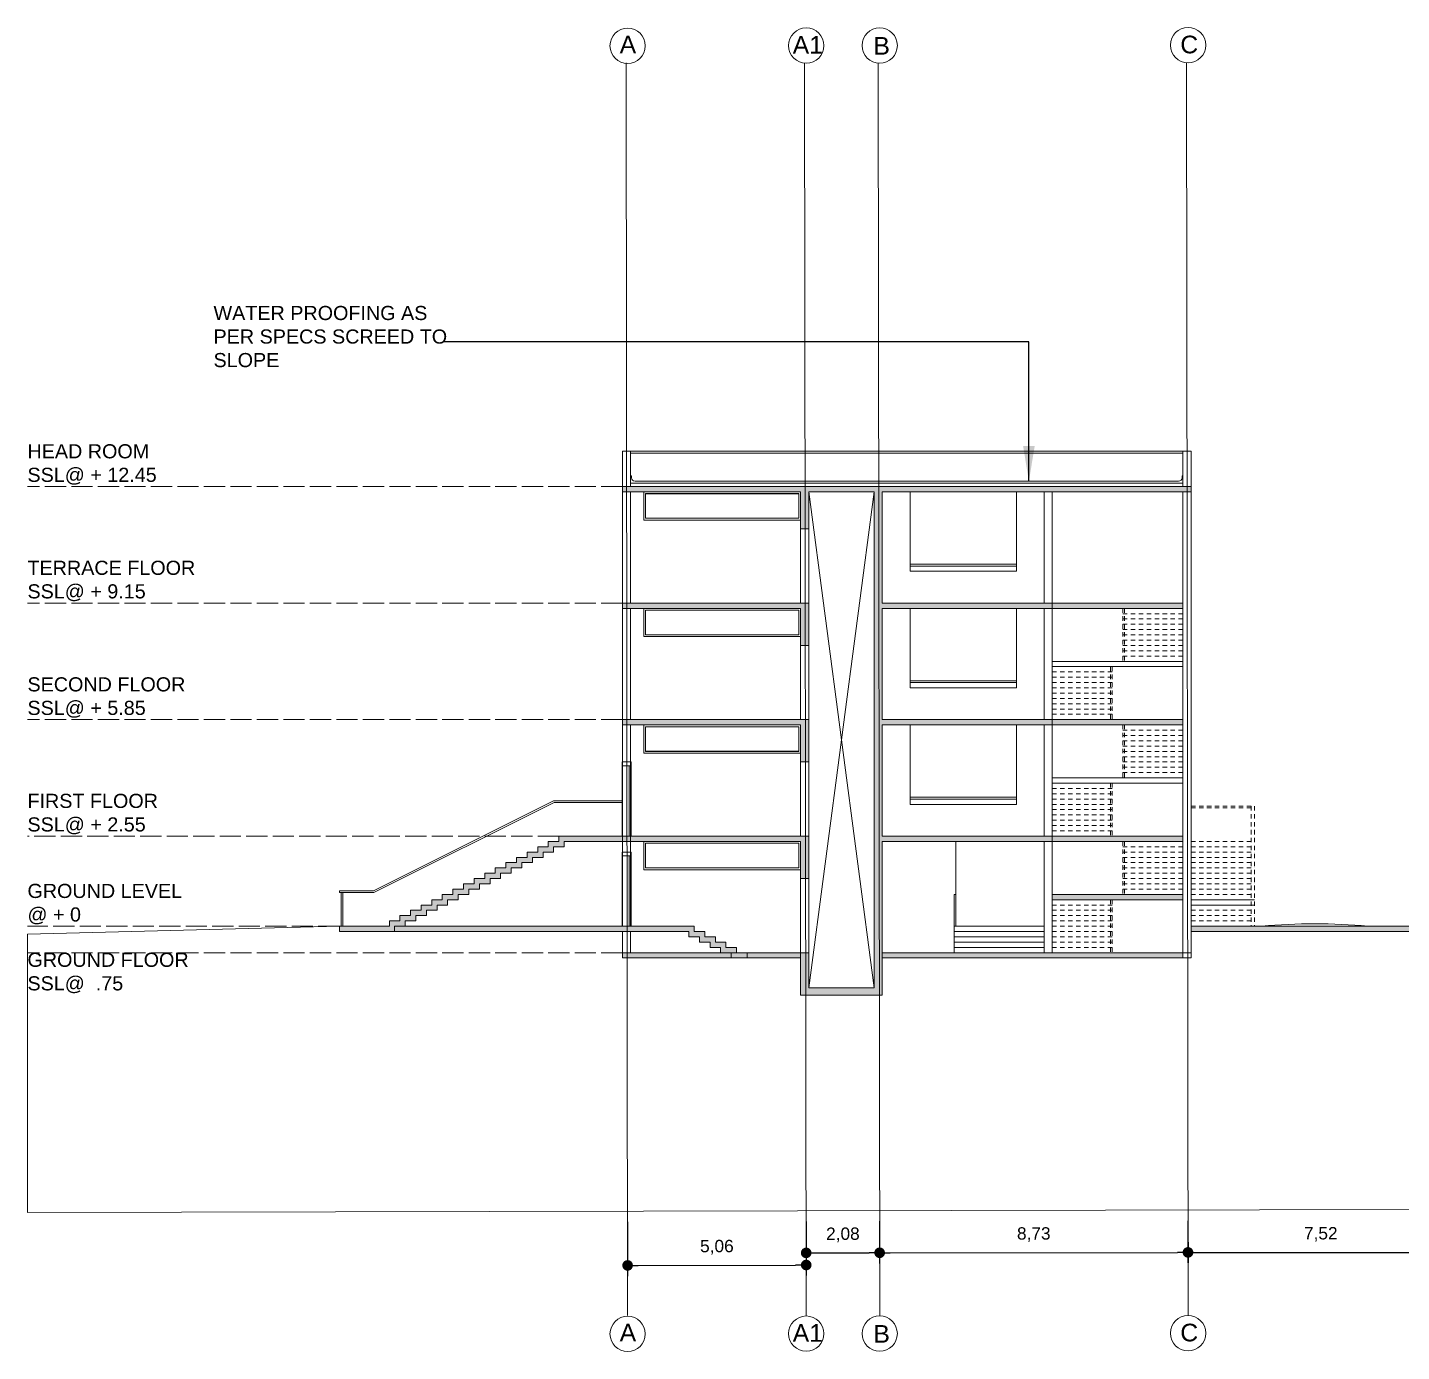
# Model space of a CAD drawing. Header units: metres. Extents: x 750 to 3116, y -341 to 1465.
# Drawn here: x 2654.41 to 2693.3, y 876.24 to 913.74 of the extents above; entities that cross this region are included whole.
import ezdxf

# ---------------------------------------------------------------- set-up
doc = ezdxf.new("R2010")
doc.units = ezdxf.units.M
doc.linetypes.add('ACAD_ISO02W100', pattern=[15, 12, -3])
doc.linetypes.add('DASHED2', pattern=[0.375, 0.25, -0.125])
for name, color, linetype, lineweight in [('Centre Line', 7, 'Continuous', 13), ('Cutout', 153, 'Continuous', 5), ('Dimension', 255, 'Continuous', 13), ('Door', 253, 'Continuous', 5), ('GUIDE LINE', 7, 'Continuous', 5), ('Hatch', 251, 'Continuous', 5), ('Hidden line', 251, 'Continuous', 5), ('Inverted beam', 252, 'Continuous', 5), ('Railing', 190, 'Continuous', 5), ('RCC', 254, 'Continuous', 15), ('S-DIM', 30, 'Continuous', 13), ('Stiarcase', 180, 'Continuous', 5), ('Wall ext', 20, 'Continuous', 18), ('WINDOW', 33, 'Continuous', 5)]:
    doc.layers.add(name, color=color, linetype=linetype, lineweight=lineweight)
doc.layers.add('Text', color=7, linetype='Continuous')
doc.styles.add('HUAWEI', font='arial.ttf')
doc.styles.get("Standard").update_dxf_attribs({"font": 'arial.ttf'})
doc.dimstyles.new('ISO-25', dxfattribs={"dimtxt": 2, "dimasz": 2, "dimexe": 1.25, "dimexo": 0.625, "dimgap": 1.5, "dimtad": 1, "dimtxsty": 'Standard', "dimblk": 'DOT', "dimcen": 1.5, "dimadec": 0, "dimazin": 0, "dimtfac": 1, "dimtmove": 0, "dimatfit": 3, "dimfxl": 0, "dimarcsym": 0})

# ---------------------------------------------------------------- blocks, each defined once
blk = doc.blocks.new('_Dot')
at = {"color": 0, "linetype": 'ByBlock', "lineweight": -2}
blk.add_line((-0.5, 0), (-1, 0), dxfattribs=at)
at = {"color": 0, "linetype": 'ByBlock', "const_width": 0.5}
blk.add_lwpolyline([(-0.25, 0, 1), (0.25, 0, 1)], format="xyb", close=True, dxfattribs=at)
blk = doc.blocks.new('*D129')
at = {"layer": 'Defpoints', "color": 0, "transparency": 16777216}
for p in [(2676.447, 880.227), (2671.392, 880.217), (2676.451, 878.691)]:
    blk.add_point(p, dxfattribs=at)
at = {"layer": 'S-DIM', "color": 0, "lineweight": -2, "transparency": 16777216}
for p, q in [((2671.393, 879.917), (2671.396, 878.38)), ((2676.448, 879.927), (2676.451, 878.391)), ((2671.695, 878.681), (2676.151, 878.69))]:
    blk.add_line(p, q, dxfattribs=at)
at = {"layer": 'S-DIM', "color": 0, "lineweight": -2, "transparency": 16777216, "xscale": 0.3, "yscale": 0.3, "zscale": 0.3}
for p, rotation in [((2671.395, 878.68), 180.1211881921042), ((2676.451, 878.691), 0.1211881921041623)]:
    blk.add_blockref('_Dot', p, dxfattribs=dict(at, rotation=rotation))
at = {"layer": 'S-DIM', "color": 0, "transparency": 16777216, "insert": (2673.922, 879.196), "char_height": 0.35, "attachment_point": 5, "rotation": 0.1212}
blk.add_mtext('5,06', dxfattribs=at)
blk = doc.blocks.new('*D130')
at = {"layer": 'Defpoints', "color": 0, "transparency": 16777216}
for p in [(2676.447, 880.227), (2678.527, 880.232), (2678.53, 879.038)]:
    blk.add_point(p, dxfattribs=at)
at = {"layer": 'S-DIM', "color": 0, "lineweight": -2, "transparency": 16777216}
for p, q in [((2676.448, 879.927), (2676.45, 878.734)), ((2678.528, 879.932), (2678.53, 878.738)), ((2676.75, 879.034), (2678.23, 879.037))]:
    blk.add_line(p, q, dxfattribs=at)
at = {"layer": 'S-DIM', "color": 0, "lineweight": -2, "transparency": 16777216, "xscale": 0.3, "yscale": 0.3, "zscale": 0.3}
for p, rotation in [((2676.45, 879.034), 180.1211881931252), ((2678.53, 879.038), 0.1211881931251967)]:
    blk.add_blockref('_Dot', p, dxfattribs=dict(at, rotation=rotation))
at = {"layer": 'S-DIM', "color": 0, "transparency": 16777216, "insert": (2677.489, 879.546), "char_height": 0.35, "attachment_point": 5, "rotation": 0.1212}
blk.add_mtext('2,08', dxfattribs=at)
blk = doc.blocks.new('*D131')
at = {"layer": 'Defpoints', "color": 0, "transparency": 16777216}
for p in [(2678.527, 880.232), (2687.257, 880.243), (2687.259, 879.049)]:
    blk.add_point(p, dxfattribs=at)
at = {"layer": 'S-DIM', "color": 0, "lineweight": -2, "transparency": 16777216}
for p, q in [((2678.528, 879.932), (2678.529, 878.738)), ((2687.258, 879.943), (2687.259, 878.749)), ((2678.829, 879.038), (2686.959, 879.049))]:
    blk.add_line(p, q, dxfattribs=at)
at = {"layer": 'S-DIM', "color": 0, "lineweight": -2, "transparency": 16777216, "xscale": 0.3, "yscale": 0.3, "zscale": 0.3}
for p, rotation in [((2678.529, 879.038), 180.0711789095979), ((2687.259, 879.049), 0.07117890959792493)]:
    blk.add_blockref('_Dot', p, dxfattribs=dict(at, rotation=rotation))
at = {"layer": 'S-DIM', "color": 0, "transparency": 16777216, "insert": (2682.893, 879.554), "char_height": 0.35, "attachment_point": 5, "rotation": 0.0712}
blk.add_mtext('8,73', dxfattribs=at)
blk = doc.blocks.new('*D132')
at = {"layer": 'Defpoints', "color": 0, "transparency": 16777216}
for p in [(2687.257, 880.243), (2694.777, 880.243), (2694.777, 879.049)]:
    blk.add_point(p, dxfattribs=at)
at = {"layer": 'S-DIM', "color": 0, "lineweight": -2, "transparency": 16777216}
for p, q in [((2687.257, 879.943), (2687.257, 878.749)), ((2694.777, 879.943), (2694.777, 878.749)), ((2687.557, 879.049), (2694.477, 879.049))]:
    blk.add_line(p, q, dxfattribs=at)
at = {"layer": 'S-DIM', "color": 0, "lineweight": -2, "transparency": 16777216, "xscale": 0.3, "yscale": 0.3, "zscale": 0.3, "rotation": 180}
blk.add_blockref('_Dot', (2687.257, 879.049), dxfattribs=at)
at = {"layer": 'S-DIM', "color": 0, "lineweight": -2, "transparency": 16777216, "xscale": 0.3, "yscale": 0.3, "zscale": 0.3}
blk.add_blockref('_Dot', (2694.777, 879.049), dxfattribs=at)
at = {"layer": 'S-DIM', "color": 0, "transparency": 16777216, "insert": (2691.017, 879.559), "char_height": 0.35, "attachment_point": 5}
blk.add_mtext('7,52', dxfattribs=at)

msp = doc.modelspace()

# ---------------------------------------------------------------- hatches: boundary and pattern name
at = {"layer": 'Hatch', "transparency": 33554687}
h = msp.add_hatch(color=256, dxfattribs=at)
h.dxf.hatch_style = 1
h.paths.add_polyline_path([(2678.604, 897.286), (2683.415, 897.286), (2683.415, 897.436), (2678.604, 897.436), (2678.604, 900.586), (2687.345, 900.586), (2687.345, 900.736), (2671.25, 900.736), (2671.25, 900.586), (2676.293, 900.586), (2676.293, 899.536), (2676.523, 899.536), (2676.523, 900.586), (2678.374, 900.586), (2678.374, 886.536), (2676.523, 886.536), (2676.523, 887.536), (2676.293, 887.536), (2676.293, 886.336), (2678.604, 886.336), (2678.604, 890.686), (2683.415, 890.686), (2683.415, 890.836), (2678.604, 890.836), (2678.604, 893.986), (2683.415, 893.986), (2683.415, 894.136), (2678.604, 894.136)])
h.paths.add_polyline_path([(2676.523, 897.436), (2671.25, 897.436), (2671.25, 897.286), (2676.293, 897.286), (2676.293, 896.236), (2676.523, 896.236)], flags=17)
h.paths.add_polyline_path([(2676.523, 894.136), (2671.25, 894.136), (2671.25, 893.986), (2676.293, 893.986), (2676.293, 892.936), (2676.523, 892.936), (2676.523, 893.986)], flags=17)
h.paths.add_polyline_path([(2676.293, 887.536), (2674.779, 887.536), (2674.779, 887.386), (2676.293, 887.386)], flags=17)
h.paths.add_polyline_path([(2674.779, 887.536), (2674.479, 887.536), (2674.329, 887.536), (2674.329, 887.386), (2674.779, 887.386)], flags=17)
h.paths.add_polyline_path([(2674.479, 887.686), (2674.179, 887.686), (2674.179, 887.836), (2673.879, 887.836), (2673.879, 887.986), (2673.579, 887.986), (2673.579, 888.136), (2673.279, 888.136), (2673.279, 888.286), (2671.25, 888.286), (2665.1, 888.286), (2664.8, 888.286), (2664.8, 888.136), (2671.25, 888.136), (2673.129, 888.136), (2673.129, 887.986), (2673.429, 887.986), (2673.429, 887.836), (2673.729, 887.836), (2673.729, 887.686), (2674.029, 887.686), (2674.029, 887.536), (2674.479, 887.536)])
h.paths.add_polyline_path([(2674.329, 887.536), (2671.25, 887.536), (2671.25, 887.386), (2674.329, 887.386)], flags=17)
h.paths.add_polyline_path([(2671.25, 890.836), (2669.45, 890.836), (2669.45, 890.686), (2669.15, 890.686), (2669.15, 890.536), (2668.85, 890.536), (2668.85, 890.386), (2668.55, 890.386), (2668.55, 890.236), (2668.25, 890.236), (2668.25, 890.086), (2667.95, 890.086), (2667.95, 889.936), (2667.65, 889.936), (2667.65, 889.786), (2667.35, 889.786), (2667.35, 889.636), (2667.05, 889.636), (2667.05, 889.486), (2666.75, 889.486), (2666.75, 889.336), (2666.45, 889.336), (2666.45, 889.186), (2666.15, 889.186), (2666.15, 889.036), (2665.85, 889.036), (2665.85, 888.886), (2665.55, 888.886), (2665.55, 888.736), (2665.25, 888.736), (2665.25, 888.586), (2664.95, 888.586), (2664.95, 888.436), (2664.65, 888.436), (2664.65, 888.286), (2663.237, 888.286), (2663.237, 888.136), (2664.8, 888.136), (2664.8, 888.286), (2665.1, 888.286), (2665.1, 888.436), (2665.4, 888.436), (2665.4, 888.586), (2665.7, 888.586), (2665.7, 888.736), (2666, 888.736), (2666, 888.886), (2666.3, 888.886), (2666.3, 889.036), (2666.6, 889.036), (2666.6, 889.186), (2666.9, 889.186), (2666.9, 889.336), (2667.2, 889.336), (2667.2, 889.486), (2667.5, 889.486), (2667.5, 889.636), (2667.8, 889.636), (2667.8, 889.786), (2668.1, 889.786), (2668.1, 889.936), (2668.4, 889.936), (2668.4, 890.086), (2668.7, 890.086), (2668.7, 890.236), (2669, 890.236), (2669, 890.386), (2669.3, 890.386), (2669.3, 890.536), (2669.6, 890.536), (2669.6, 890.686), (2671.25, 890.686)])
h.paths.add_polyline_path([(2671.48, 890.836), (2671.25, 890.836), (2671.25, 890.686), (2671.48, 890.686)], flags=17)
h.paths.add_polyline_path([(2676.523, 890.836), (2671.48, 890.836), (2671.48, 890.686), (2676.293, 890.686), (2676.293, 889.636), (2676.523, 889.636)], flags=17)
h.paths.add_polyline_path([(2687.116, 890.836), (2683.415, 890.836), (2683.415, 890.686), (2687.116, 890.686)], flags=17)
h.paths.add_polyline_path([(2687.116, 887.536), (2678.604, 887.536), (2678.604, 887.386), (2687.116, 887.386)], flags=17)
h.paths.add_polyline_path([(2687.116, 889.186), (2683.415, 889.186), (2683.415, 889.036), (2687.116, 889.036)], flags=17)
h.paths.add_polyline_path([(2687.116, 894.136), (2683.415, 894.136), (2683.415, 893.986), (2687.116, 893.986)], flags=17)
h.paths.add_polyline_path([(2687.116, 897.436), (2683.415, 897.436), (2683.415, 897.286), (2687.116, 897.286)], flags=17)
h.paths.add_polyline_path([(2700.322, 888.286), (2687.345, 888.286), (2687.345, 888.136), (2700.322, 888.136)])
h.paths.add_polyline_path([(2702.952, 888.286), (2702.722, 888.286), (2702.722, 887.986), (2700.552, 887.986), (2700.552, 888.286), (2700.322, 888.286), (2700.322, 887.836), (2701.222, 887.836), (2702.722, 887.836), (2702.952, 887.836)])
h.paths.add_polyline_path([(2710.602, 888.286), (2702.952, 888.286), (2702.952, 888.136), (2710.602, 888.136)])
h.paths.add_polyline_path([(2702.952, 891.586), (2702.722, 891.586), (2702.722, 891.486), (2700.552, 891.486), (2700.552, 891.586), (2700.322, 891.586), (2700.322, 891.336), (2701.222, 891.336), (2702.722, 891.336), (2702.952, 891.336)])
h.paths.add_polyline_path([(2700.322, 891.586), (2694.662, 891.586), (2694.662, 891.436), (2700.322, 891.436)])
h.paths.add_polyline_path([(2703.047, 893.363), (2704.668, 893.363), (2704.668, 893.775), (2703.047, 893.775)], flags=24)

# ---------------------------------------------------------------- linework, layer by layer
at = {"layer": 'Centre Line', "color": 30, "true_color": 0xf26722}
for p, q in [((2671.396, 877.261), (2671.352, 912.736)), ((2676.451, 877.261), (2676.407, 912.736)), ((2678.531, 877.261), (2678.487, 912.736)), ((2687.261, 877.261), (2687.217, 912.736))]:
    msp.add_line(p, q, dxfattribs=at)
for centre in [(2671.396, 913.217), (2676.451, 913.223), (2678.531, 913.225), (2687.261, 913.236), (2671.396, 876.741), (2676.451, 876.748), (2678.531, 876.75), (2687.261, 876.761)]:
    msp.add_circle(centre, 0.5, dxfattribs=at)
at = {"layer": 'Cutout'}
for p, q in [((2676.523, 900.586), (2678.374, 886.536)), ((2676.523, 886.536), (2678.374, 900.586))]:
    msp.add_line(p, q, dxfattribs=at)
at = {"layer": 'Door'}
for p, q in [((2676.293, 897.436), (2676.293, 899.536)), ((2676.523, 897.436), (2676.523, 899.536)), ((2676.293, 894.136), (2676.293, 896.236)), ((2676.523, 894.136), (2676.523, 896.236)), ((2676.293, 890.836), (2676.293, 892.936)), ((2676.523, 890.836), (2676.523, 892.936)), ((2676.293, 887.536), (2676.293, 889.636)), ((2676.523, 887.536), (2676.523, 889.636)), ((2663.237, 888.286), (2663.237, 888.136))]:
    msp.add_line(p, q, dxfattribs=at)
for points in [[(2671.25, 892.936), (2671.237, 892.936), (2671.237, 890.836), (2671.25, 890.836)], [(2671.493, 892.936), (2671.237, 892.936), (2671.237, 892.829), (2671.493, 892.829)], [(2671.48, 892.936), (2671.493, 892.936), (2671.493, 890.836), (2671.48, 890.836)], [(2671.25, 890.386), (2671.237, 890.386), (2671.237, 888.286), (2671.25, 888.286)], [(2671.493, 890.386), (2671.237, 890.386), (2671.237, 890.279), (2671.493, 890.279)], [(2671.48, 890.386), (2671.493, 890.386), (2671.493, 888.286), (2671.48, 888.286)]]:
    msp.add_lwpolyline(points, close=True, dxfattribs=at)
for points in [[(2671.25, 892.829), (2671.25, 890.836), (2671.435, 890.836), (2671.435, 892.829)], [(2671.435, 892.829), (2671.435, 890.836), (2671.48, 890.836), (2671.48, 892.829)], [(2671.25, 890.279), (2671.25, 888.286), (2671.435, 888.286), (2671.435, 890.279)], [(2671.435, 890.279), (2671.435, 888.286), (2671.48, 888.286), (2671.48, 890.279)]]:
    msp.add_lwpolyline(points, dxfattribs=at)
at = {"layer": 'GUIDE LINE'}
msp.add_lwpolyline([(2663.237, 888.286), (2654.406, 888.056), (2654.406, 880.181), (2763.389, 880.411), (2763.389, 890.236), (2753.611, 890.236)], dxfattribs=at)
at = {"layer": 'Hidden line'}
for p, q in [((2671.48, 901.036), (2671.505, 901.036)), ((2671.505, 901.036), (2671.505, 900.986)), ((2671.605, 900.886), (2686.991, 900.886)), ((2687.116, 901.036), (2687.091, 901.036)), ((2687.091, 901.036), (2687.091, 900.986)), ((2671.48, 900.836), (2687.116, 900.836)), ((2679.389, 898.336), (2679.389, 900.586)), ((2682.4, 900.586), (2682.4, 898.336)), ((2682.4, 898.336), (2679.389, 898.336)), ((2687.116, 897.436), (2683.415, 897.436)), ((2679.389, 895.036), (2679.389, 897.286)), ((2682.4, 897.286), (2682.4, 895.036)), ((2687.116, 897.286), (2683.415, 897.286)), ((2682.4, 895.036), (2679.389, 895.036)), ((2679.389, 891.736), (2679.389, 893.986)), ((2682.4, 893.986), (2682.4, 891.736)), ((2687.116, 894.136), (2683.415, 894.136)), ((2687.116, 893.986), (2683.415, 893.986)), ((2682.4, 891.736), (2679.389, 891.736)), ((2687.116, 890.836), (2683.415, 890.836)), ((2680.685, 890.686), (2680.685, 888.286)), ((2687.116, 890.686), (2683.415, 890.686)), ((2680.635, 889.186), (2680.635, 887.536)), ((2680.635, 889.186), (2680.685, 889.186)), ((2680.635, 888.286), (2683.185, 888.286)), ((2680.635, 888.136), (2683.185, 888.136)), ((2680.635, 887.986), (2683.185, 887.986)), ((2680.635, 887.836), (2683.185, 887.836)), ((2680.635, 887.686), (2683.185, 887.686))]:
    msp.add_line(p, q, dxfattribs=at)
for centre, start, end in [((2671.605, 900.986), 180, 270), ((2686.991, 900.986), 270, 0)]:
    msp.add_arc(centre, 0.1, start, end, dxfattribs=at)
at = {"layer": 'Inverted beam', "linetype": 'ACAD_ISO02W100', "ltscale": 0.05}
for p, q in [((2671.25, 900.736), (2654.406, 900.736)), ((2671.25, 897.436), (2654.406, 897.436)), ((2671.25, 894.136), (2654.406, 894.136)), ((2669.45, 890.836), (2654.406, 890.836)), ((2663.237, 888.286), (2654.406, 888.286)), ((2671.25, 887.536), (2654.406, 887.536))]:
    msp.add_line(p, q, dxfattribs=at)
at = {"layer": 'Railing'}
for p, q in [((2687.116, 901.736), (2671.411, 901.736)), ((2687.116, 901.686), (2671.48, 901.686)), ((2682.4, 898.536), (2679.389, 898.536)), ((2682.4, 898.486), (2679.389, 898.486)), ((2682.4, 895.236), (2679.389, 895.236)), ((2682.4, 895.186), (2679.389, 895.186)), ((2682.4, 891.936), (2679.389, 891.936)), ((2682.4, 891.886), (2679.389, 891.886)), ((2663.282, 889.236), (2663.282, 888.286)), ((2663.332, 889.236), (2663.332, 888.286))]:
    msp.add_line(p, q, dxfattribs=at)
at = {"layer": 'Railing', "linetype": 'DASHED2', "ltscale": 0.5}
for p, q in [((2687.345, 891.686), (2689.145, 891.686)), ((2687.345, 891.636), (2689.045, 891.636)), ((2689.045, 891.686), (2689.045, 888.286)), ((2689.145, 891.686), (2689.145, 888.286))]:
    msp.add_line(p, q, dxfattribs=at)
at = {"layer": 'Railing'}
msp.add_lwpolyline([(2671.25, 891.836), (2669.301, 891.836), (2664.201, 889.286), (2663.237, 889.286), (2663.237, 889.236), (2664.213, 889.236), (2669.313, 891.786), (2671.25, 891.786)], dxfattribs=at)
at = {"layer": 'RCC'}
for p, q in [((2687.345, 900.736), (2671.25, 900.736)), ((2671.25, 900.736), (2671.25, 900.586)), ((2676.293, 900.586), (2671.25, 900.586)), ((2676.293, 899.536), (2676.293, 900.586)), ((2676.523, 899.536), (2676.523, 900.586)), ((2678.374, 900.586), (2676.523, 900.586)), ((2678.374, 886.536), (2678.374, 900.586)), ((2687.345, 900.586), (2678.604, 900.586)), ((2678.604, 897.436), (2678.604, 900.586)), ((2676.523, 899.536), (2676.293, 899.536)), ((2676.523, 897.436), (2671.25, 897.436)), ((2671.25, 897.436), (2671.25, 897.286)), ((2676.523, 896.236), (2676.523, 897.436)), ((2683.415, 897.436), (2678.604, 897.436)), ((2676.293, 897.286), (2671.25, 897.286)), ((2676.293, 896.236), (2676.293, 897.286)), ((2678.604, 894.136), (2678.604, 897.286)), ((2683.415, 897.286), (2678.604, 897.286)), ((2676.523, 896.236), (2676.293, 896.236)), ((2676.523, 894.136), (2671.25, 894.136)), ((2671.25, 894.136), (2671.25, 893.986)), ((2676.293, 893.986), (2671.25, 893.986)), ((2676.293, 892.936), (2676.293, 893.986)), ((2676.523, 893.986), (2676.523, 894.136)), ((2676.523, 892.936), (2676.523, 893.986)), ((2683.415, 894.136), (2678.604, 894.136)), ((2678.604, 890.836), (2678.604, 893.986)), ((2683.415, 893.986), (2678.604, 893.986)), ((2676.523, 892.936), (2676.293, 892.936)), ((2676.523, 890.836), (2671.25, 890.836)), ((2671.25, 890.836), (2671.25, 890.686)), ((2676.523, 889.636), (2676.523, 890.836)), ((2683.415, 890.836), (2678.604, 890.836)), ((2676.293, 890.686), (2671.25, 890.686)), ((2676.293, 889.636), (2676.293, 890.686)), ((2678.604, 886.336), (2678.604, 890.686)), ((2683.415, 890.686), (2678.604, 890.686)), ((2676.523, 889.636), (2676.293, 889.636)), ((2687.345, 888.286), (2689.145, 888.286)), ((2700.322, 888.286), (2687.345, 888.286)), ((2700.322, 888.136), (2687.345, 888.136)), ((2676.523, 887.536), (2671.25, 887.536)), ((2671.25, 887.536), (2671.25, 887.386)), ((2676.293, 887.386), (2671.25, 887.386)), ((2676.293, 886.336), (2676.293, 887.536)), ((2676.523, 886.536), (2676.523, 887.536)), ((2687.345, 887.536), (2678.604, 887.536)), ((2687.345, 887.386), (2678.604, 887.386)), ((2678.374, 886.536), (2676.523, 886.536)), ((2678.604, 886.336), (2676.293, 886.336))]:
    msp.add_line(p, q, dxfattribs=at)
for points in [[(2663.237, 888.136), (2664.8, 888.136), (2664.8, 888.286), (2665.1, 888.286), (2665.1, 888.436), (2665.4, 888.436), (2665.4, 888.586), (2665.7, 888.586), (2665.7, 888.736), (2666, 888.736), (2666, 888.886), (2666.3, 888.886), (2666.3, 889.036), (2666.6, 889.036), (2666.6, 889.186), (2666.9, 889.186), (2666.9, 889.336), (2667.2, 889.336), (2667.2, 889.486), (2667.5, 889.486), (2667.5, 889.636), (2667.8, 889.636), (2667.8, 889.786), (2668.1, 889.786), (2668.1, 889.936), (2668.4, 889.936), (2668.4, 890.086), (2668.7, 890.086), (2668.7, 890.236), (2669, 890.236), (2669, 890.386), (2669.3, 890.386), (2669.3, 890.536), (2669.6, 890.536), (2669.6, 890.686), (2671.25, 890.686), (2671.48, 890.686), (2671.48, 890.836), (2671.25, 890.836), (2669.45, 890.836), (2669.45, 890.686), (2669.15, 890.686), (2669.15, 890.536), (2668.85, 890.536), (2668.85, 890.386), (2668.55, 890.386), (2668.55, 890.236), (2668.25, 890.236), (2668.25, 890.086), (2667.95, 890.086), (2667.95, 889.936), (2667.65, 889.936), (2667.65, 889.786), (2667.35, 889.786), (2667.35, 889.636), (2667.05, 889.636), (2667.05, 889.486), (2666.75, 889.486), (2666.75, 889.336), (2666.45, 889.336), (2666.45, 889.186), (2666.15, 889.186), (2666.15, 889.036), (2665.85, 889.036), (2665.85, 888.886), (2665.55, 888.886), (2665.55, 888.736), (2665.25, 888.736), (2665.25, 888.586), (2664.95, 888.586), (2664.95, 888.436), (2664.65, 888.436), (2664.65, 888.286), (2663.237, 888.286)], [(2664.8, 888.136), (2671.25, 888.136), (2673.129, 888.136), (2673.129, 887.986), (2673.429, 887.986), (2673.429, 887.836), (2673.729, 887.836), (2673.729, 887.686), (2674.029, 887.686), (2674.029, 887.536), (2674.329, 887.536), (2674.329, 887.386), (2674.779, 887.386), (2674.779, 887.536), (2674.479, 887.536), (2674.479, 887.686), (2674.179, 887.686), (2674.179, 887.836), (2673.879, 887.836), (2673.879, 887.986), (2673.579, 887.986), (2673.579, 888.136), (2673.279, 888.136), (2673.279, 888.286), (2671.25, 888.286), (2665.1, 888.286)]]:
    msp.add_lwpolyline(points, dxfattribs=at)
msp.add_arc((2690.849, 871.863), 16.492, 84.7703, 95.2297, dxfattribs=at)
at = {"layer": 'Stiarcase', "linetype": 'DASHED2', "ltscale": 0.5}
for p, q in [((2685.415, 897.286), (2685.415, 895.786)), ((2685.415, 897.286), (2685.415, 895.786)), ((2685.415, 897.136), (2687.116, 897.136)), ((2685.415, 896.986), (2687.116, 896.986)), ((2685.465, 897.286), (2685.465, 895.786)), ((2685.415, 896.836), (2687.116, 896.836)), ((2685.415, 896.686), (2687.116, 896.686)), ((2685.415, 896.536), (2687.116, 896.536)), ((2685.415, 896.386), (2687.116, 896.386)), ((2685.415, 896.236), (2687.116, 896.236)), ((2685.415, 896.086), (2687.116, 896.086)), ((2685.415, 895.936), (2687.116, 895.936)), ((2683.415, 895.486), (2685.115, 895.486)), ((2685.065, 895.636), (2685.065, 894.136)), ((2685.115, 895.636), (2685.115, 894.136)), ((2685.115, 895.636), (2685.115, 894.136)), ((2683.415, 895.336), (2685.115, 895.336)), ((2683.415, 895.186), (2685.115, 895.186)), ((2683.415, 895.036), (2685.115, 895.036)), ((2683.415, 894.886), (2685.115, 894.886)), ((2683.415, 894.736), (2685.115, 894.736)), ((2683.415, 894.586), (2685.115, 894.586)), ((2683.415, 894.436), (2685.115, 894.436)), ((2683.415, 894.286), (2685.115, 894.286)), ((2685.415, 893.986), (2685.415, 892.486)), ((2685.415, 893.986), (2685.415, 892.486)), ((2685.465, 893.986), (2685.465, 892.486)), ((2685.415, 893.836), (2687.116, 893.836)), ((2685.415, 893.686), (2687.116, 893.686)), ((2685.415, 893.536), (2687.116, 893.536)), ((2685.415, 893.386), (2687.116, 893.386)), ((2685.415, 893.236), (2687.116, 893.236)), ((2685.415, 893.086), (2687.116, 893.086)), ((2685.415, 892.936), (2687.116, 892.936)), ((2685.415, 892.786), (2687.116, 892.786)), ((2685.065, 892.336), (2685.065, 890.836)), ((2685.115, 892.336), (2685.115, 890.836)), ((2685.115, 892.336), (2685.115, 890.836)), ((2685.415, 892.636), (2687.116, 892.636)), ((2683.415, 892.186), (2685.115, 892.186)), ((2683.415, 892.036), (2685.115, 892.036)), ((2683.415, 891.886), (2685.115, 891.886)), ((2683.415, 891.736), (2685.115, 891.736)), ((2683.415, 891.586), (2685.115, 891.586)), ((2683.415, 891.436), (2685.115, 891.436)), ((2683.415, 891.286), (2685.115, 891.286)), ((2683.415, 891.136), (2685.115, 891.136)), ((2683.415, 890.986), (2685.115, 890.986)), ((2685.415, 890.686), (2685.415, 889.186)), ((2685.415, 890.686), (2685.415, 889.186)), ((2685.415, 890.536), (2687.116, 890.536)), ((2685.415, 890.386), (2687.116, 890.386)), ((2685.465, 890.686), (2685.465, 889.186)), ((2687.345, 890.686), (2689.145, 890.686)), ((2687.345, 890.536), (2689.145, 890.536)), ((2687.345, 890.386), (2689.145, 890.386)), ((2685.415, 890.236), (2687.116, 890.236)), ((2685.415, 890.086), (2687.116, 890.086)), ((2687.345, 890.236), (2689.145, 890.236)), ((2687.345, 890.086), (2689.145, 890.086)), ((2685.415, 889.936), (2687.116, 889.936)), ((2685.415, 889.786), (2687.116, 889.786)), ((2685.415, 889.636), (2687.116, 889.636)), ((2687.345, 889.936), (2689.145, 889.936)), ((2687.345, 889.786), (2689.145, 889.786)), ((2687.345, 889.636), (2689.145, 889.636)), ((2685.415, 889.486), (2687.116, 889.486)), ((2685.415, 889.336), (2687.116, 889.336)), ((2687.345, 889.486), (2689.145, 889.486)), ((2687.345, 889.336), (2689.145, 889.336)), ((2687.345, 889.186), (2689.145, 889.186)), ((2683.415, 888.886), (2685.115, 888.886)), ((2685.065, 889.036), (2685.065, 887.536)), ((2685.115, 889.036), (2685.115, 887.536)), ((2685.115, 889.036), (2685.115, 887.536)), ((2683.415, 888.736), (2685.115, 888.736)), ((2683.415, 888.586), (2685.115, 888.586)), ((2683.415, 888.436), (2685.115, 888.436)), ((2687.345, 888.736), (2689.145, 888.736)), ((2687.345, 888.586), (2689.145, 888.586)), ((2687.345, 888.436), (2689.145, 888.436)), ((2683.415, 888.286), (2685.115, 888.286)), ((2683.415, 888.136), (2685.115, 888.136)), ((2683.415, 887.986), (2685.115, 887.986)), ((2683.415, 887.836), (2685.115, 887.836)), ((2683.415, 887.686), (2685.115, 887.686))]:
    msp.add_line(p, q, dxfattribs=at)
at = {"layer": 'Stiarcase'}
for p, q in [((2683.415, 895.786), (2687.116, 895.786)), ((2683.415, 895.636), (2687.116, 895.636)), ((2683.415, 892.486), (2687.116, 892.486)), ((2683.415, 892.336), (2687.116, 892.336)), ((2683.415, 889.186), (2687.116, 889.186)), ((2683.415, 889.036), (2687.116, 889.036)), ((2687.345, 889.036), (2689.145, 889.036)), ((2687.345, 888.886), (2689.145, 888.886))]:
    msp.add_line(p, q, dxfattribs=at)
at = {"layer": 'Wall ext'}
for p, q in [((2671.25, 900.736), (2671.25, 901.736)), ((2671.25, 901.736), (2671.48, 901.736)), ((2671.48, 900.736), (2671.48, 901.736)), ((2687.116, 901.736), (2687.116, 900.736)), ((2687.345, 901.736), (2687.116, 901.736)), ((2687.345, 901.736), (2687.345, 900.586)), ((2671.25, 897.436), (2671.25, 900.586)), ((2671.48, 897.436), (2671.48, 900.586)), ((2683.185, 900.586), (2683.185, 897.436)), ((2683.415, 900.586), (2683.415, 887.536)), ((2687.116, 900.586), (2687.116, 887.386)), ((2687.345, 900.736), (2687.345, 887.386)), ((2671.25, 894.136), (2671.25, 897.286)), ((2671.48, 894.136), (2671.48, 897.286)), ((2683.185, 897.286), (2683.185, 894.136)), ((2671.25, 892.936), (2671.25, 893.986)), ((2671.48, 892.936), (2671.48, 893.986)), ((2683.185, 893.986), (2683.185, 890.836)), ((2671.25, 892.936), (2671.48, 892.936)), ((2671.25, 890.386), (2671.25, 890.686)), ((2671.25, 890.386), (2671.48, 890.386)), ((2671.48, 890.386), (2671.48, 890.686)), ((2683.185, 890.686), (2683.185, 887.536)), ((2671.25, 887.536), (2671.25, 888.136)), ((2671.48, 887.536), (2671.48, 888.136))]:
    msp.add_line(p, q, dxfattribs=at)
at = {"layer": 'WINDOW'}
for points in [[(2671.85, 900.586), (2676.293, 900.586), (2676.293, 899.786), (2671.85, 899.786)], [(2671.9, 900.536), (2676.243, 900.536), (2676.243, 899.836), (2671.9, 899.836)], [(2671.85, 897.286), (2676.293, 897.286), (2676.293, 896.486), (2671.85, 896.486)], [(2671.9, 897.236), (2676.243, 897.236), (2676.243, 896.536), (2671.9, 896.536)], [(2671.85, 893.986), (2676.293, 893.986), (2676.293, 893.186), (2671.85, 893.186)], [(2671.9, 893.936), (2676.243, 893.936), (2676.243, 893.236), (2671.9, 893.236)], [(2671.85, 890.686), (2676.293, 890.686), (2676.293, 889.886), (2671.85, 889.886)], [(2671.9, 890.636), (2676.243, 890.636), (2676.243, 889.936), (2671.9, 889.936)]]:
    msp.add_lwpolyline(points, close=True, dxfattribs=at)
at = {"layer": 'WINDOW', "color": 132, "true_color": 0x20dfd9}
for points in [[(2671.902, 900.534), (2676.241, 900.534), (2676.241, 899.838), (2671.902, 899.838)], [(2671.902, 897.234), (2676.241, 897.234), (2676.241, 896.538), (2671.902, 896.538)], [(2671.902, 893.934), (2676.241, 893.934), (2676.241, 893.238), (2671.902, 893.238)], [(2671.902, 890.634), (2676.241, 890.634), (2676.241, 889.938), (2671.902, 889.938)]]:
    msp.add_lwpolyline(points, close=True, dxfattribs=at)

# ---------------------------------------------------------------- texts
at = {"layer": 'Text', "color": 30, "true_color": 0xf26722, "char_height": 0.5, "attachment_point": 1}
for s, insert in [('A', (2671.171, 913.504)), ('A1', (2676.069, 913.493)), ('B', (2678.354, 913.467)), ('C', (2687.041, 913.504)), ('A', (2671.171, 877.029)), ('A1', (2676.069, 877.018)), ('B', (2678.354, 876.992)), ('C', (2687.041, 877.029))]:
    msp.add_mtext_dynamic_manual_height_columns(s, width=0.83687, gutter_width=12.5, heights=[0], dxfattribs=dict(at, insert=insert))
at = {"layer": 'Text', "color": 30, "true_color": 0xf26722, "char_height": 0.4, "attachment_point": 1, "style": 'HUAWEI'}
for s, insert, width in [('WATER PROOFING AS PER SPECS SCREED TO SLOPE', (2659.673, 905.851), 7.28424), ('HEAD ROOM\\PSSL@ + 12.45', (2654.406, 901.935), 6.17569), ('TERRACE FLOOR\\PSSL@ + 9.15', (2654.406, 898.635), 6.17569), ('SECOND FLOOR\\PSSL@ + 5.85', (2654.406, 895.335), 6.17569), ('FIRST FLOOR\\PSSL@ + 2.55', (2654.406, 892.035), 6.17569), ('GROUND LEVEL\\P@ + 0', (2654.406, 889.485), 6.17569), ('GROUND FLOOR\\PSSL@  .75', (2654.406, 887.535), 6.17569)]:
    msp.add_mtext(s, dxfattribs=dict(at, insert=insert, width=width))

# ---------------------------------------------------------------- dimensions: what is measured, and where the dimension line sits
at = {"layer": 'S-DIM'}
for p1, p2, distance, picture, middle in [((2671.392, 880.217), (2676.447, 880.227), -1.537, '*D129', (2673.922, 879.196)), ((2676.447, 880.227), (2678.527, 880.232), -1.194, '*D130', (2677.489, 879.546)), ((2678.527, 880.232), (2687.257, 880.243), -1.194, '*D131', (2682.893, 879.554))]:
    dim = msp.add_aligned_dim(p1=p1, p2=p2, distance=distance, dimstyle='ISO-25', override={"dimtxt": 0.35, "dimasz": 0.3, "dimexe": 0.3, "dimexo": 0.3, "dimgap": 0.3}, dxfattribs=at)
    dim.commit()
    dim.dimension.update_dxf_attribs({"geometry": picture, "text_midpoint": middle})
at = {"layer": 'S-DIM', "color": 30, "true_color": 0xf26722}
dim = msp.add_linear_dim(base=(2694.777, 879.049), p1=(2687.257, 880.243), p2=(2694.777, 880.243), dimstyle='ISO-25', override={"dimtxt": 0.35, "dimasz": 0.3, "dimexe": 0.3, "dimexo": 0.3, "dimgap": 0.3}, dxfattribs=at)
dim.commit()
dim.dimension.update_dxf_attribs({"geometry": '*D132', "text_midpoint": (2691.017, 879.559)})

# ---------------------------------------------------------------- leaders
at = {"layer": 'Dimension', "color": 30, "true_color": 0xf26722}
msp.add_leader([(2682.755, 900.886), (2682.755, 904.838), (2666.191, 904.838)], dimstyle='ISO-25', override={"dimtxt": 0.5, "dimasz": 1, "dimfxl": 10}, dxfattribs=at)

doc.saveas('drawing.dxf')
